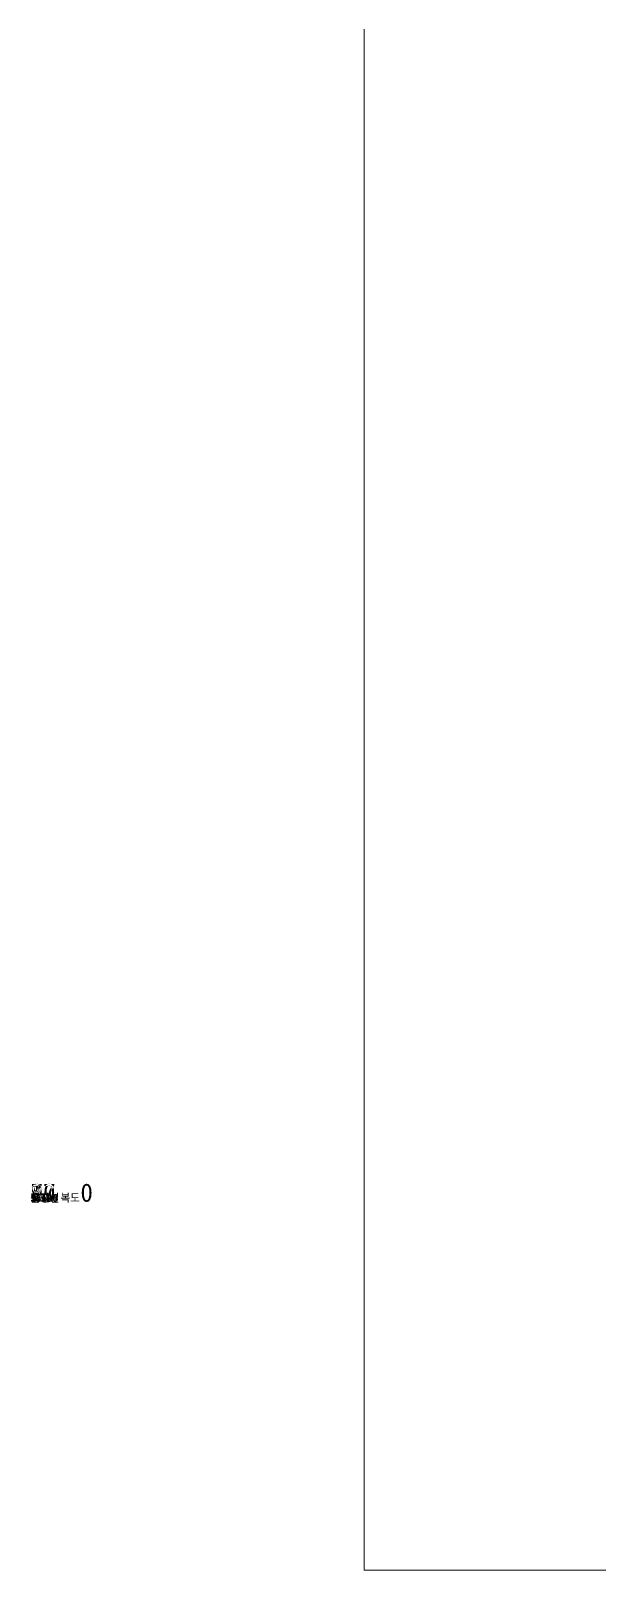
# Model space of a CAD drawing. Header units: metres. Extents: x 0 to 434, y -50 to 331.
# Drawn here: x 0 to 78.2, y -50.3 to 159.9 of the extents above; entities that cross this region are included whole.
import ezdxf

# ---------------------------------------------------------------- set-up
doc = ezdxf.new("R2010")
doc.units = ezdxf.units.M
for name, color, linetype in [('A-ANNO', 7, 'Continuous'), ('A-GRID', 7, 'Continuous'), ('A-MAT', 7, 'Continuous'), ('A-TEXT', 7, 'Continuous')]:
    doc.layers.add(name, color=color, linetype=linetype)

msp = doc.modelspace()

# ---------------------------------------------------------------- linework, layer by layer
at = {"layer": 'A-MAT', "linetype": 'Continuous', "lineweight": 18, "true_color": 0x000000}
for points in [[(45.55, 160.16), (45.55, 159.66), (45.55, 159.16), (45.55, 158.66), (45.55, 158.16), (45.55, 157.66), (45.55, 157.16), (45.55, 156.66), (45.55, 156.16), (45.55, 155.66), (45.55, 155.16), (45.55, 154.66), (45.55, 154.16), (45.55, 153.66), (45.55, 153.16), (45.55, 152.66), (45.55, 152.16), (45.55, 151.66), (45.55, 151.16), (45.55, 150.66), (45.55, 150.16), (45.55, 149.66), (45.55, 149.16), (45.55, 148.66), (45.55, 148.16), (45.55, 147.67), (45.55, 147.17), (45.55, 146.67), (45.55, 146.17), (45.55, 145.67), (45.55, 145.17), (45.55, 144.67), (45.55, 144.17), (45.55, 143.67), (45.55, 143.17), (45.55, 142.67), (45.55, 142.17), (45.55, 141.67), (45.55, 141.17), (45.55, 140.67), (45.55, 140.17), (45.55, 139.67), (45.55, 139.17), (45.55, 138.67), (45.55, 138.17), (45.55, 137.67), (45.55, 137.17), (45.55, 136.67), (45.55, 136.17), (45.55, 135.67), (45.55, 135.17), (45.55, 134.67), (45.55, 134.17), (45.55, 133.67), (45.55, 133.17), (45.55, 132.67), (45.55, 132.17), (45.55, 131.67), (45.55, 131.17), (45.55, 130.67), (45.55, 130.17), (45.55, 129.67), (45.55, 129.17), (45.55, 128.67), (45.55, 128.17), (45.55, 127.67), (45.55, 127.17), (45.55, 126.67), (45.55, 126.17), (45.55, 125.67), (45.55, 125.17), (45.55, 124.67), (45.55, 124.17), (45.55, 123.67), (45.55, 123.17), (45.55, 122.67), (45.55, 122.17), (45.55, 121.67), (45.55, 121.17), (45.55, 120.67), (45.55, 120.17), (45.55, 119.67), (45.55, 119.17), (45.55, 118.67), (45.55, 118.17), (45.55, 117.67), (45.55, 117.17), (45.55, 116.67), (45.55, 116.17), (45.55, 115.67), (45.55, 115.17), (45.55, 114.67), (45.55, 114.17), (45.55, 113.67), (45.55, 113.17), (45.55, 112.67), (45.55, 112.17), (45.55, 111.67), (45.55, 111.17), (45.55, 110.67), (45.55, 110.17), (45.55, 109.67), (45.55, 109.17), (45.55, 108.67), (45.55, 108.17), (45.55, 107.67), (45.55, 107.17), (45.55, 106.67), (45.55, 106.17), (45.55, 105.67), (45.55, 105.17), (45.55, 104.67), (45.55, 104.17), (45.55, 103.67), (45.55, 103.17), (45.55, 102.67), (45.55, 102.17), (45.55, 101.67), (45.55, 101.17), (45.55, 100.67), (45.55, 100.17), (45.55, 99.67), (45.55, 99.17), (45.55, 98.67), (45.55, 98.17), (45.55, 97.67), (45.55, 97.17), (45.55, 96.67), (45.55, 96.17), (45.55, 95.67), (45.55, 95.17), (45.55, 94.67), (45.55, 94.17), (45.55, 93.67), (45.55, 93.17), (45.55, 92.67), (45.55, 92.17), (45.55, 91.67), (45.55, 91.17), (45.55, 90.67), (45.55, 90.17), (45.55, 89.67), (45.55, 89.17), (45.55, 88.67), (45.55, 88.17), (45.55, 87.67), (45.55, 87.17), (45.55, 86.67), (45.55, 86.17), (45.55, 85.67), (45.55, 85.17), (45.55, 84.67), (45.55, 84.17), (45.55, 83.67), (45.55, 83.17), (45.55, 82.67), (45.55, 82.17), (45.55, 81.67), (45.55, 81.17), (45.55, 80.67), (45.55, 80.17), (45.55, 79.67), (45.55, 79.17), (45.55, 78.67), (45.55, 78.17), (45.55, 77.67), (45.55, 77.17), (45.55, 76.67), (45.55, 76.17), (45.55, 75.67), (45.55, 75.17), (45.55, 74.67), (45.55, 74.17), (45.55, 73.67), (45.55, 73.17), (45.55, 72.67), (45.55, 72.17), (45.55, 71.67), (45.55, 71.17), (45.55, 70.67), (45.55, 70.17), (45.55, 69.67), (45.55, 69.17), (45.55, 68.67), (45.55, 68.17), (45.55, 67.67), (45.55, 67.17), (45.55, 66.67), (45.55, 66.17), (45.55, 65.67), (45.55, 65.17), (45.55, 64.67), (45.55, 64.17), (45.55, 63.67), (45.55, 63.17), (45.55, 62.67), (45.55, 62.17), (45.55, 61.67), (45.55, 61.17), (45.55, 60.67), (45.55, 60.17), (45.55, 59.67), (45.55, 59.17), (45.55, 58.67), (45.55, 58.17), (45.55, 57.67), (45.55, 57.17), (45.55, 56.67), (45.55, 56.17), (45.55, 55.67), (45.55, 55.17), (45.55, 54.67), (45.55, 54.17), (45.55, 53.67), (45.55, 53.17), (45.55, 52.67), (45.55, 52.17), (45.55, 51.67), (45.55, 51.17), (45.55, 50.67), (45.55, 50.17), (45.55, 49.67), (45.55, 49.17), (45.55, 48.67), (45.55, 48.17), (45.55, 47.67), (45.55, 47.17), (45.55, 46.67), (45.55, 46.17), (45.55, 45.67), (45.55, 45.17), (45.55, 44.67), (45.55, 44.17), (45.55, 43.67), (45.55, 43.17), (45.55, 42.67), (45.55, 42.17), (45.55, 41.67), (45.55, 41.17), (45.55, 40.67), (45.55, 40.17), (45.55, 39.67), (45.55, 39.17), (45.55, 38.67), (45.55, 38.17), (45.55, 37.67), (45.55, 37.17), (45.55, 36.67), (45.55, 36.17), (45.55, 35.67), (45.55, 35.17), (45.55, 34.67), (45.55, 34.17), (45.55, 33.67), (45.55, 33.17), (45.55, 32.67), (45.55, 32.17), (45.55, 31.67), (45.55, 31.17), (45.55, 30.67), (45.55, 30.17), (45.55, 29.67), (45.55, 29.17), (45.55, 28.67), (45.55, 28.17), (45.55, 27.67), (45.55, 27.17), (45.55, 26.67), (45.55, 26.17), (45.55, 25.67), (45.55, 25.17), (45.55, 24.67), (45.55, 24.17), (45.55, 23.67), (45.55, 23.17), (45.55, 22.67), (45.55, 22.17), (45.55, 21.67), (45.55, 21.17), (45.55, 20.67), (45.55, 20.17), (45.55, 19.67), (45.55, 19.17), (45.55, 18.67), (45.55, 18.17), (45.55, 17.67), (45.55, 17.17), (45.55, 16.67), (45.55, 16.17), (45.55, 15.67), (45.55, 15.17), (45.55, 14.67), (45.55, 14.17), (45.55, 13.67), (45.55, 13.17), (45.55, 12.67), (45.55, 12.17), (45.55, 11.67), (45.55, 11.17), (45.55, 10.67), (45.55, 10.17), (45.55, 9.67), (45.55, 9.17), (45.55, 8.67), (45.55, 8.17), (45.55, 7.67), (45.55, 7.17), (45.55, 6.67), (45.55, 6.17), (45.55, 5.67), (45.55, 5.17), (45.55, 4.67), (45.55, 4.17), (45.55, 3.67), (45.55, 3.17), (45.55, 2.67), (45.55, 2.17), (45.55, 1.67), (45.55, 1.17), (45.55, 0.67), (45.55, 0.17), (45.55, -0.33), (45.55, -0.83), (45.55, -1.33), (45.55, -1.83), (45.55, -2.33), (45.55, -2.83), (45.55, -3.33), (45.55, -3.83), (45.55, -4.33), (45.55, -4.83), (45.55, -5.33), (45.55, -5.83), (45.55, -6.33), (45.55, -6.83), (45.55, -7.33), (45.55, -7.83), (45.55, -8.33), (45.55, -8.83), (45.55, -9.33), (45.55, -9.83), (45.55, -10.33), (45.55, -10.83), (45.55, -11.33), (45.55, -11.83), (45.55, -12.33), (45.55, -12.83), (45.55, -13.33), (45.55, -13.83), (45.55, -14.33), (45.55, -14.83), (45.55, -15.33), (45.55, -15.83), (45.55, -16.33), (45.55, -16.83), (45.55, -17.33), (45.55, -17.83), (45.55, -18.33), (45.55, -18.83), (45.55, -19.33), (45.55, -19.83), (45.55, -20.33), (45.55, -20.83), (45.55, -21.33), (45.55, -21.83), (45.55, -22.33), (45.55, -22.83), (45.55, -23.33), (45.55, -23.83), (45.55, -24.33), (45.55, -24.82), (45.55, -25.32), (45.55, -25.82), (45.55, -26.32), (45.55, -26.82), (45.55, -27.32), (45.55, -27.82), (45.55, -28.32), (45.55, -28.82), (45.55, -29.32), (45.55, -29.82), (45.55, -30.32), (45.55, -30.82), (45.55, -31.32), (45.55, -31.82), (45.55, -32.32), (45.55, -32.82), (45.55, -33.32), (45.55, -33.82), (45.55, -34.32), (45.55, -34.82), (45.55, -35.32), (45.55, -35.82), (45.55, -36.32), (45.55, -36.82), (45.55, -37.32), (45.55, -37.82), (45.55, -38.32), (45.55, -38.82), (45.55, -39.32), (45.55, -39.82), (45.55, -40.32), (45.55, -40.82), (45.55, -41.32), (45.55, -41.82), (45.55, -42.32), (45.55, -42.82), (45.55, -43.32), (45.55, -43.82), (45.55, -44.32), (45.55, -44.82), (45.55, -45.32), (45.55, -45.82), (45.55, -46.32), (45.55, -46.82), (45.55, -47.32), (45.55, -47.82), (45.55, -48.32), (45.55, -48.82), (45.55, -49.32), (45.55, -49.82), (45.55, -50.32)], [(78.51, -50.32), (78.01, -50.32), (77.51, -50.32), (77.01, -50.32), (76.51, -50.32), (76.01, -50.32), (75.51, -50.32), (75.01, -50.32), (74.51, -50.32), (74.01, -50.32), (73.51, -50.32), (73.01, -50.32), (72.51, -50.32), (72.01, -50.32), (71.51, -50.32), (71.01, -50.32), (70.52, -50.32), (70.02, -50.32), (69.52, -50.32), (69.02, -50.32), (68.52, -50.32), (68.02, -50.32), (67.52, -50.32), (67.02, -50.32), (66.52, -50.32), (66.02, -50.32), (65.52, -50.32), (65.02, -50.32), (64.52, -50.32), (64.02, -50.32), (63.52, -50.32), (63.02, -50.32), (62.53, -50.32), (62.03, -50.32), (61.53, -50.32), (61.03, -50.32), (60.53, -50.32), (60.03, -50.32), (59.53, -50.32), (59.03, -50.32), (58.53, -50.32), (58.03, -50.32), (57.53, -50.32), (57.03, -50.32), (56.53, -50.32), (56.03, -50.32), (55.53, -50.32), (55.03, -50.32), (54.54, -50.32), (54.04, -50.32), (53.54, -50.32), (53.04, -50.32), (52.54, -50.32), (52.04, -50.32), (51.54, -50.32), (51.04, -50.32), (50.54, -50.32), (50.04, -50.32), (49.54, -50.32), (49.04, -50.32), (48.54, -50.32), (48.04, -50.32), (47.54, -50.32), (47.04, -50.32), (46.55, -50.32), (46.05, -50.32), (45.55, -50.32)]]:
    msp.add_lwpolyline(points, dxfattribs=at)

# ---------------------------------------------------------------- texts
at = {"layer": 'A-ANNO', "linetype": 'Continuous', "lineweight": 18, "true_color": 0x000000}
for s in ['54.00', '화장실', '홀 및 복도', '실2', '실1', '실3', '9.15', '1.69', '1.60', '13.44', '13.26', '13.44', 'PS', 'EPS']:
    msp.add_text(s, height=1.093, dxfattribs=at).set_placement((0, 0))
at = {"layer": 'A-GRID', "linetype": 'Continuous', "lineweight": 18, "true_color": 0x000000}
for s in ['Y02', 'Y02', 'Y01', 'Y01', 'Y03', 'Y03', 'X01', 'X01', 'X03', 'X03', 'X02', 'X02']:
    msp.add_text(s, height=1.093, dxfattribs=at).set_placement((0, 0))
at = {"layer": 'A-TEXT', "linetype": 'Continuous', "lineweight": 18, "true_color": 0x000000}
for s, height in [('T200 콘크리트', 2.5), ('T200 콘크리트', 2.5), ('3000', 2.5), ('3000', 2.5), ('3000', 2.5), ('5000', 2.5), ('5000', 2.5), ('2000', 2.5), ('8000', 2.5), ('9000', 2.5), ('7000', 2.5), ('1500', 2.5), ('1500', 2.5), ('17000', 2.5), ('A301', 1.093), ('A201', 1.093), ('A201', 1.093), ('1', 1.09), ('1', 1.09), ('1', 1.09)]:
    msp.add_text(s, height=height, dxfattribs=at).set_placement((0, 0))

doc.saveas('drawing.dxf')
